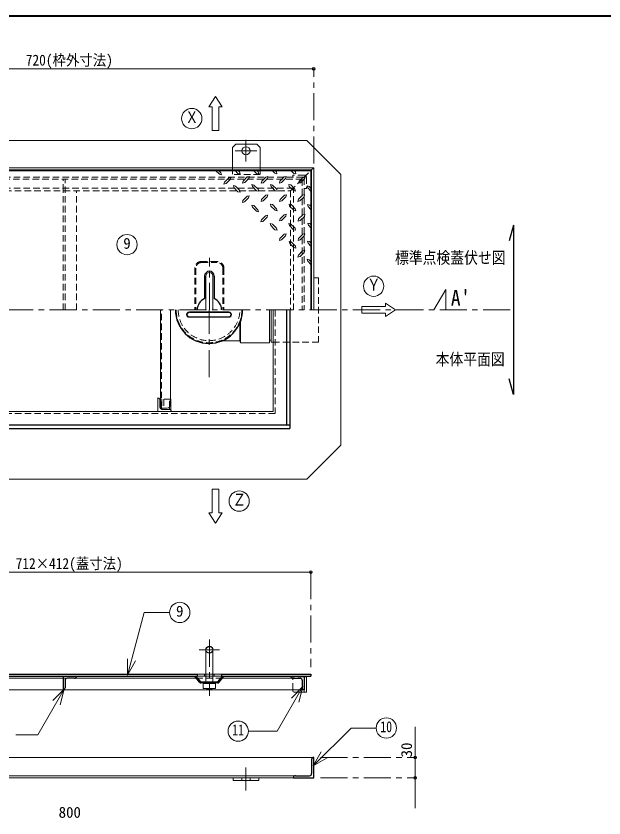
# Model space of a CAD drawing. Units: millimetres at full size, sheet at 1:8; details may follow other scales. Extents: x -1701 to 1539, y -1061 to 1187.
# Drawn here: x -965 to -97, y 3 to 1187 of the extents above; entities that cross this region are included whole.
import ezdxf
from ezdxf.enums import TextEntityAlignment as Align

# ---------------------------------------------------------------- set-up
doc = ezdxf.new("R2010")
doc.units = ezdxf.units.MM
doc.header["$LTSCALE"] = 8
doc.header["$PDMODE"] = 32
doc.header["$PDSIZE"] = 4
doc.linetypes.add('CHAIN1', pattern=[8, 5, -1, 1, -1])
doc.linetypes.add('DASHED1', pattern=[1.8, 1.2, -0.6])
doc.layers.add('0-6_補助線', color=4, linetype='Continuous', lineweight=9)
doc.styles.add('ＭＳ ゴシック', font='')
doc.styles.get('ＭＳ ゴシック').set_extended_font_data('MS Gothic')

msp = doc.modelspace()

# ---------------------------------------------------------------- linework, layer by layer
at = {"layer": '0-6_補助線', "color": 1, "lineweight": 40}
msp.add_line((1539.028, 1187.237), (-1700.972, 1187.237), dxfattribs=at)
at = {"layer": '0-6_補助線'}
for p, q in [((-1245.972, 1109.237), (-525.972, 1109.237)), ((-535.972, 1003.237), (-1235.972, 1003.237)), ((-640.972, 998.237), (-645.972, 993.237)), ((-640.972, 998.237), (-609.972, 998.237)), ((-604.972, 993.237), (-609.972, 998.237)), ((-485.972, 953.237), (-535.972, 1003.237)), ((-645.972, 993.237), (-645.972, 963.237)), ((-604.972, 993.237), (-604.972, 963.237)), ((-528.972, 960.237), (-529.972, 959.237)), ((-671.042, 959.237), (-665.214, 953.547)), ((-642.071, 959.237), (-637.731, 954.897)), ((-634.646, 954.126), (-637.731, 954.897)), ((-637.635, 959.237), (-635.514, 957.115)), ((-635.514, 957.115), (-634.646, 954.126)), ((-614.589, 959.237), (-610.249, 954.897)), ((-607.164, 954.03), (-610.249, 954.897)), ((-610.056, 959.237), (-607.935, 957.115)), ((-607.935, 957.115), (-607.164, 954.03)), ((-587.425, 959.237), (-583.346, 954.994)), ((-580.26, 954.222), (-583.346, 954.994)), ((-583.056, 959.237), (-581.031, 957.212)), ((-581.031, 957.212), (-580.26, 954.222)), ((-559.528, 959.237), (-555.189, 954.897)), ((-552.103, 954.03), (-555.189, 954.897)), ((-555.092, 959.237), (-552.971, 957.115)), ((-552.971, 957.115), (-552.103, 954.03)), ((-485.972, 753.237), (-485.972, 953.237)), ((-657.596, 941.976), (-658.367, 938.987)), ((-655.281, 939.758), (-658.367, 938.987)), ((-655.281, 939.758), (-649.206, 945.833)), ((-643.806, 933.876), (-644.578, 936.962)), ((-641.589, 936.19), (-644.578, 936.962)), ((-641.589, 936.19), (-635.514, 930.019)), ((-630.114, 943.422), (-630.885, 940.433)), ((-627.799, 941.205), (-630.885, 940.433)), ((-627.799, 941.205), (-621.724, 947.28)), ((-616.324, 935.322), (-617.096, 938.408)), ((-614.106, 937.637), (-617.096, 938.408)), ((-614.106, 937.637), (-608.031, 931.465)), ((-602.631, 943.326), (-603.403, 940.337)), ((-600.317, 941.108), (-603.403, 940.337)), ((-600.317, 941.108), (-594.242, 947.183)), ((-588.842, 935.226), (-589.614, 938.312)), ((-586.624, 937.54), (-589.614, 938.312)), ((-586.624, 937.54), (-580.549, 931.369)), ((-575.728, 943.519), (-576.499, 940.53)), ((-573.414, 941.301), (-576.499, 940.53)), ((-573.414, 941.301), (-567.339, 947.376)), ((-561.939, 935.419), (-562.71, 938.505)), ((-559.721, 937.733), (-562.71, 938.505)), ((-559.721, 937.733), (-553.646, 931.562)), ((-547.571, 943.326), (-548.342, 940.337)), ((-545.256, 941.108), (-548.342, 940.337)), ((-545.256, 941.108), (-539.181, 947.183)), ((-532.431, 935.708), (-535.517, 936.48)), ((-534.649, 933.394), (-535.517, 936.48)), ((-532.431, 935.708), (-529.972, 932.898)), ((-643.806, 933.876), (-637.731, 927.801)), ((-634.646, 927.03), (-637.731, 927.801)), ((-635.514, 930.019), (-634.646, 927.03)), ((-616.324, 935.322), (-610.249, 929.247)), ((-607.164, 928.476), (-610.249, 929.247)), ((-608.031, 931.465), (-607.164, 928.476)), ((-588.842, 935.226), (-582.767, 929.151)), ((-579.681, 928.38), (-582.767, 929.151)), ((-580.549, 931.369), (-579.681, 928.38)), ((-561.939, 935.419), (-555.864, 929.344)), ((-552.778, 928.572), (-555.864, 929.344)), ((-553.646, 931.562), (-552.778, 928.572)), ((-534.649, 933.394), (-529.972, 928.717)), ((-630.403, 914.976), (-631.174, 911.987)), ((-628.089, 912.758), (-631.174, 911.987)), ((-628.089, 912.758), (-622.014, 918.833)), ((-602.921, 916.422), (-603.692, 913.433)), ((-600.606, 914.205), (-603.692, 913.433)), ((-600.606, 914.205), (-594.531, 920.28)), ((-575.439, 916.326), (-576.21, 913.337)), ((-573.124, 914.108), (-576.21, 913.337)), ((-573.124, 914.108), (-567.049, 920.183)), ((-548.535, 916.519), (-549.306, 913.53)), ((-546.221, 914.301), (-549.306, 913.53)), ((-546.221, 914.301), (-540.146, 920.376)), ((-616.517, 905.044), (-617.289, 908.13)), ((-614.299, 907.358), (-617.289, 908.13)), ((-616.517, 905.044), (-610.442, 898.969)), ((-614.299, 907.358), (-608.224, 901.187)), ((-608.224, 901.187), (-607.356, 898.197)), ((-589.035, 906.49), (-589.806, 909.576)), ((-586.817, 908.805), (-589.806, 909.576)), ((-589.035, 906.49), (-582.96, 900.415)), ((-586.817, 908.805), (-580.742, 902.633)), ((-579.874, 899.644), (-582.96, 900.415)), ((-580.742, 902.633), (-579.874, 899.644)), ((-561.553, 906.394), (-562.324, 909.48)), ((-559.335, 908.708), (-562.324, 909.48)), ((-561.553, 906.394), (-555.478, 900.319)), ((-559.335, 908.708), (-553.26, 902.537)), ((-552.392, 899.547), (-555.478, 900.319)), ((-553.26, 902.537), (-552.392, 899.547)), ((-531.853, 908.13), (-534.939, 908.901)), ((-534.071, 905.815), (-534.939, 908.901)), ((-534.071, 905.815), (-529.972, 901.717)), ((-531.853, 908.13), (-529.972, 906.249)), ((-607.356, 898.197), (-610.442, 898.969)), ((-600.799, 883.926), (-594.724, 890.001)), ((-573.317, 885.372), (-567.242, 891.447)), ((-545.835, 885.276), (-539.76, 891.351)), ((-603.114, 886.144), (-603.885, 883.155)), ((-600.799, 883.926), (-603.885, 883.155)), ((-589.228, 877.755), (-589.999, 880.84)), ((-587.01, 880.069), (-589.999, 880.84)), ((-589.228, 877.755), (-583.153, 871.68)), ((-587.01, 880.069), (-580.935, 873.897)), ((-575.631, 887.59), (-576.403, 884.601)), ((-573.317, 885.372), (-576.403, 884.601)), ((-561.746, 877.658), (-562.517, 880.744)), ((-559.528, 879.972), (-562.517, 880.744)), ((-561.746, 877.658), (-555.671, 871.583)), ((-559.528, 879.972), (-553.453, 873.801)), ((-548.149, 887.494), (-548.921, 884.505)), ((-545.835, 885.276), (-548.921, 884.505)), ((-531.467, 880.744), (-534.553, 881.515)), ((-533.781, 878.43), (-534.553, 881.515)), ((-533.781, 878.43), (-529.972, 874.621)), ((-531.467, 880.744), (-529.972, 879.249)), ((-580.067, 870.908), (-583.153, 871.68)), ((-580.935, 873.897), (-580.067, 870.908)), ((-552.585, 870.812), (-555.671, 871.583)), ((-553.453, 873.801), (-552.585, 870.812)), ((-575.824, 858.855), (-576.596, 855.865)), ((-573.51, 856.637), (-576.596, 855.865)), ((-573.51, 856.637), (-567.435, 862.712)), ((-559.046, 853.647), (-562.131, 854.419)), ((-561.264, 851.333), (-562.131, 854.419)), ((-559.046, 853.647), (-552.971, 847.572)), ((-548.342, 858.758), (-549.114, 855.769)), ((-546.028, 856.54), (-549.114, 855.769)), ((-546.028, 856.54), (-539.953, 862.615)), ((-531.949, 854.033), (-535.035, 854.805)), ((-534.167, 851.719), (-535.035, 854.805)), ((-531.949, 854.033), (-529.972, 852.056)), ((-561.264, 851.333), (-555.189, 845.355)), ((-552.103, 844.487), (-555.189, 845.355)), ((-552.971, 847.572), (-552.103, 844.487)), ((-534.167, 851.719), (-529.972, 847.356)), ((-548.439, 834.265), (-549.21, 831.18)), ((-546.124, 832.047), (-549.21, 831.18)), ((-548.439, 834.265), (-542.364, 840.34)), ((-546.124, 832.047), (-540.146, 838.122)), ((-532.431, 827.322), (-535.517, 828.094)), ((-534.649, 825.008), (-535.517, 828.094)), ((-534.649, 825.008), (-529.972, 820.144)), ((-532.431, 827.322), (-529.972, 824.863)), ((-709.487, 750.237), (-651.458, 750.237)), ((-590.972, 753.237), (-590.972, 704.737)), ((-588.972, 753.237), (-588.972, 705.737)), ((-709.487, 742.237), (-651.458, 742.237)), ((-633.972, 736.266), (-633.972, 704.737)), ((-634.972, 733.743), (-634.972, 707.737)), ((-590.972, 704.737), (-633.972, 704.737)), ((-590.972, 708.737), (-588.972, 708.737)), ((-588.972, 705.737), (-585.972, 705.737)), ((-749.972, 608.237), (-749.972, 606.237)), ((-529.972, 365.737), (-1241.972, 365.737)), ((-686.972, 215.437), (-684.972, 215.437)), ((-674.972, 215.437), (-672.972, 215.437)), ((-1072.872, 209.237), (-895.972, 209.237)), ((-878.972, 209.237), (-699.072, 209.237)), ((-686.972, 212.237), (-684.972, 212.237)), ((-674.972, 212.237), (-672.972, 212.237)), ((-660.872, 209.237), (-556.972, 209.237)), ((-539.972, 192.237), (-1231.972, 192.237)), ((-556.772, 190.437), (-556.772, 192.237)), ((-554.772, 188.437), (-539.972, 188.437)), ((-375.972, 137.237), (-375.972, 17.237)), ((-644.972, 58.237), (-644.972, 62.237)), ((-606.972, 58.237), (-606.972, 62.237)), ((-644.972, 58.237), (-606.972, 58.237))]:
    msp.add_line(p, q, dxfattribs=at)
at = {"layer": '0-6_補助線', "linetype": 'CHAIN1'}
for p, q in [((-525.972, 969.237), (-525.972, 1109.237)), ((-625.972, 1004.237), (-625.972, 972.237)), ((-609.972, 988.237), (-641.972, 988.237)), ((-679.972, 753.237), (-679.972, 830.237)), ((-348.472, 753.237), (-330.972, 783.237)), ((-330.972, 753.237), (-330.972, 783.237)), ((-1491.972, 753.237), (-230.972, 753.237)), ((-680.472, 653.737), (-680.472, 753.237)), ((-529.972, 365.737), (-529.972, 225.437)), ((-679.972, 266.237), (-679.972, 183.237)), ((-694.972, 251.237), (-664.972, 251.237)), ((-515.972, 92.237), (-375.972, 92.237)), ((-625.972, 43.237), (-625.972, 77.237)), ((-515.972, 62.237), (-375.972, 62.237))]:
    msp.add_line(p, q, dxfattribs=at)
at = {"layer": '0-6_補助線', "color": 7, "lineweight": 18}
for p, q in [((-680.972, 1053.237), (-670.972, 1068.237)), ((-670.972, 1068.237), (-660.972, 1053.237)), ((-680.972, 1053.237), (-675.972, 1053.237)), ((-675.972, 1053.237), (-675.972, 1018.237)), ((-665.972, 1053.237), (-660.972, 1053.237)), ((-525.972, 963.237), (-1245.972, 963.237)), ((-528.972, 960.237), (-1242.972, 960.237)), ((-528.972, 960.237), (-525.972, 963.237)), ((-528.972, 753.237), (-528.972, 960.237)), ((-525.972, 753.237), (-525.972, 963.237)), ((-684.972, 803.237), (-684.972, 753.237)), ((-674.972, 803.237), (-674.972, 753.237)), ((-419.972, 758.237), (-454.972, 758.237)), ((-419.972, 763.237), (-419.972, 758.237)), ((-419.972, 763.237), (-404.972, 753.237)), ((-752.222, 608.237), (-752.222, 753.237)), ((-737.222, 613.237), (-737.222, 753.237)), ((-585.972, 753.237), (-585.972, 603.237)), ((-485.972, 753.237), (-485.972, 553.237)), ((-404.972, 753.237), (-419.972, 743.237)), ((-419.972, 748.237), (-419.972, 743.237)), ((-755.972, 623.237), (-755.972, 603.237)), ((-752.972, 609.237), (-752.972, 620.237)), ((-737.222, 621.237), (-736.851, 621.237)), ((-736.851, 606.237), (-736.851, 621.237)), ((-742.222, 608.237), (-752.222, 608.237)), ((-749.972, 606.237), (-736.851, 606.237)), ((-738.972, 606.237), (-738.972, 609.437)), ((-585.972, 603.237), (-1023.972, 603.237)), ((-535.972, 503.237), (-485.972, 553.237)), ((-535.972, 503.237), (-1235.972, 503.237)), ((-665.972, 453.237), (-665.972, 488.237)), ((-675.972, 453.237), (-680.972, 453.237)), ((-670.972, 438.237), (-680.972, 453.237)), ((-660.972, 453.237), (-670.972, 438.237)), ((-660.972, 453.237), (-665.972, 453.237)), ((-684.972, 251.237), (-684.972, 203.737)), ((-674.972, 251.237), (-674.972, 203.737)), ((-800.804, 213.914), (-800.804, 237.914)), ((-800.804, 213.914), (-788.804, 234.698)), ((-697.972, 215.437), (-686.972, 215.437)), ((-686.972, 215.437), (-686.972, 212.237)), ((-672.972, 215.437), (-661.972, 215.437)), ((-672.972, 215.437), (-672.972, 212.237)), ((-686.972, 212.237), (-697.972, 212.237)), ((-684.972, 202.237), (-684.972, 201.637)), ((-675.972, 201.737), (-670.972, 201.237)), ((-674.972, 202.237), (-674.972, 201.637)), ((-661.972, 212.237), (-672.972, 212.237)), ((-539.972, 211.437), (-536.772, 211.437)), ((-536.772, 211.437), (-536.772, 188.437)), ((-894.088, 193.177), (-932.979, 125.816)), ((-894.088, 193.177), (-911.059, 176.207)), ((-894.088, 193.177), (-900.3, 169.995)), ((-670.972, 201.237), (-688.972, 201.237)), ((-688.972, 194.237), (-688.972, 201.237)), ((-683.972, 193.737), (-688.972, 194.237)), ((-670.972, 194.237), (-688.972, 194.237)), ((-679.972, 194.237), (-683.972, 193.737)), ((-675.972, 193.737), (-683.972, 193.737)), ((-679.972, 201.237), (-679.972, 194.237)), ((-670.972, 194.237), (-670.972, 201.237)), ((-541.861, 196.943), (-579.921, 131.02)), ((-541.861, 196.943), (-558.831, 179.972)), ((-541.861, 196.943), (-548.072, 173.76)), ((-539.972, 192.237), (-539.972, 188.437)), ((-539.972, 188.437), (-536.772, 188.437)), ((-622.368, 131.02), (-579.921, 131.02)), ((-526.801, 79.617), (-470.754, 135.663)), ((-433.731, 135.663), (-470.754, 135.663)), ((-965.807, 125.816), (-932.979, 125.816)), ((-526.801, 79.617), (-514.801, 100.401)), ((-525.972, 92.237), (-1245.972, 92.237)), ((-526.801, 79.617), (-506.016, 91.617)), ((-1218.972, 65.237), (-552.972, 65.237)), ((-1215.972, 62.237), (-555.972, 62.237))]:
    msp.add_line(p, q, dxfattribs=at)
at = {"layer": '0-6_補助線', "linetype": 'DASHED1'}
for p, q in [((-645.972, 963.237), (-645.972, 953.237)), ((-604.972, 963.237), (-604.972, 953.237)), ((-604.972, 953.237), (-645.972, 953.237)), ((-556.772, 952.437), (-556.772, 949.237)), ((-539.972, 952.437), (-556.772, 952.437)), ((-540.441, 948.768), (-529.972, 959.237)), ((-536.772, 949.237), (-536.772, 932.437)), ((-1228.972, 946.237), (-542.972, 946.237)), ((-895.972, 929.237), (-895.972, 946.237)), ((-892.972, 753.237), (-892.972, 946.237)), ((-542.972, 946.237), (-542.972, 753.237)), ((-555.972, 933.237), (-1215.972, 933.237)), ((-555.972, 753.237), (-555.972, 933.237)), ((-536.772, 932.437), (-539.972, 932.437)), ((-525.972, 800.737), (-518.972, 800.737)), ((-518.972, 800.737), (-518.972, 705.737)), ((-750.722, 608.237), (-750.722, 753.237)), ((-582.972, 753.237), (-582.972, 600.237)), ((-585.972, 705.737), (-518.972, 705.737)), ((-737.222, 621.237), (-749.972, 621.237)), ((-749.972, 621.237), (-749.972, 608.237)), ((-746.972, 621.237), (-746.972, 606.237)), ((-738.972, 609.437), (-738.972, 621.237)), ((-582.972, 600.237), (-1188.972, 600.237)), ((-674.972, 215.437), (-684.972, 215.437)), ((-895.972, 209.237), (-889.972, 209.237)), ((-699.072, 209.237), (-660.872, 209.237)), ((-684.972, 212.237), (-674.972, 212.237)), ((-684.972, 203.737), (-684.972, 202.237)), ((-674.972, 203.737), (-674.972, 202.237)), ((-539.972, 211.437), (-556.772, 211.437)), ((-556.772, 192.237), (-556.772, 211.437)), ((-631.972, 58.237), (-631.972, 62.237)), ((-619.972, 58.237), (-619.972, 62.237))]:
    msp.add_line(p, q, dxfattribs=at)
at = {"layer": '0-6_補助線', "color": 5, "lineweight": 25}
for p, q in [((-1241.972, 959.237), (-529.972, 959.237)), ((-529.972, 959.237), (-529.972, 753.237)), ((-230.972, 878.237), (-237.184, 855.054)), ((-230.972, 878.237), (-230.972, 628.237)), ((-686.972, 803.237), (-686.972, 769.82)), ((-672.972, 803.237), (-672.972, 769.82)), ((-709.487, 749.737), (-651.458, 749.737)), ((-565.972, 753.237), (-565.972, 583.237)), ((-560.972, 753.237), (-560.972, 578.237)), ((-709.487, 742.737), (-651.458, 742.737)), ((-230.972, 628.237), (-237.184, 651.419)), ((-1210.972, 583.237), (-560.972, 583.237)), ((-1210.972, 578.237), (-560.972, 578.237)), ((-1073.972, 215.437), (-697.972, 215.437)), ((-697.972, 215.437), (-697.972, 212.237)), ((-661.972, 215.437), (-529.972, 215.437)), ((-661.972, 215.437), (-661.972, 212.237)), ((-529.972, 215.437), (-529.972, 212.237)), ((-1073.972, 212.237), (-697.972, 212.237)), ((-895.972, 212.237), (-895.972, 192.237)), ((-892.972, 206.237), (-892.972, 195.237)), ((-878.972, 209.237), (-889.972, 209.237)), ((-694.373, 203.363), (-701.472, 212.237)), ((-693.202, 204.3), (-699.552, 212.237)), ((-692.031, 203.737), (-667.914, 203.737)), ((-667.914, 202.237), (-692.031, 202.237)), ((-666.743, 204.3), (-660.393, 212.237)), ((-665.572, 203.363), (-658.472, 212.237)), ((-661.972, 212.237), (-529.972, 212.237)), ((-556.972, 209.237), (-545.972, 209.237)), ((-542.972, 206.237), (-542.972, 195.237)), ((-539.972, 212.237), (-539.972, 192.237)), ((-528.972, 89.237), (-528.972, 68.237)), ((-525.972, 62.237), (-525.972, 92.237)), ((-555.972, 62.237), (-525.972, 62.237)), ((-552.972, 65.237), (-531.972, 65.237))]:
    msp.add_line(p, q, dxfattribs=at)
at = {"layer": '0-6_補助線', "color": 7, "linetype": 'DASHED1', "lineweight": 18}
for p, q in [((-541.572, 949.237), (-1230.372, 949.237)), ((-559.972, 929.237), (-540.441, 948.768)), ((-539.972, 947.637), (-539.972, 753.237)), ((-1211.972, 929.237), (-559.972, 929.237)), ((-895.972, 753.237), (-895.972, 929.237)), ((-875.972, 753.237), (-875.972, 929.237)), ((-559.972, 929.237), (-559.972, 753.237)), ((-668.472, 824.737), (-691.472, 824.737)), ((-691.472, 823.237), (-668.472, 823.237)), ((-701.472, 814.737), (-701.472, 753.237)), ((-699.972, 814.737), (-699.972, 753.237)), ((-659.972, 814.737), (-659.972, 753.237)), ((-658.472, 814.737), (-658.472, 753.237)), ((-685.972, 203.737), (-685.972, 202.237)), ((-673.972, 203.737), (-673.972, 202.237))]:
    msp.add_line(p, q, dxfattribs=at)
at = {"layer": '0-6_補助線', "color": 7, "lineweight": 18}
for points in [[(-665.972, 1053.237), (-665.972, 1018.237), (-675.972, 1018.237)], [(-419.972, 748.237), (-454.972, 748.237), (-454.972, 758.237)], [(-675.972, 453.237), (-675.972, 488.237), (-665.972, 488.237)], [(-800.804, 213.914), (-776.037, 306.346), (-738.673, 306.346)], [(-688.972, 201.237), (-683.972, 201.737), (-679.972, 201.237)], [(-679.972, 201.237), (-675.972, 201.737), (-683.972, 201.737)], [(-670.972, 194.237), (-675.972, 193.737), (-679.972, 194.237)]]:
    msp.add_lwpolyline(points, dxfattribs=at)
at = {"layer": '0-6_補助線'}
for points in [[(-666.467, 959.237), (-662.996, 955.765), (-662.128, 952.68), (-665.214, 953.547)], [(-657.596, 941.976), (-651.424, 948.147), (-648.435, 948.919), (-649.206, 945.833)], [(-630.114, 943.422), (-623.942, 949.594), (-620.953, 950.365), (-621.724, 947.28)], [(-602.631, 943.326), (-596.46, 949.497), (-593.471, 950.269), (-594.242, 947.183)], [(-575.728, 943.519), (-569.556, 949.69), (-566.567, 950.462), (-567.339, 947.376)], [(-547.571, 943.326), (-541.399, 949.497), (-538.41, 950.269), (-539.181, 947.183)], [(-630.403, 914.976), (-624.231, 921.147), (-621.242, 921.919), (-622.014, 918.833)], [(-602.921, 916.422), (-596.749, 922.594), (-593.76, 923.365), (-594.531, 920.28)], [(-575.439, 916.326), (-569.267, 922.497), (-566.278, 923.269), (-567.049, 920.183)], [(-548.535, 916.519), (-542.364, 922.69), (-539.374, 923.462), (-540.146, 920.376)], [(-603.114, 886.144), (-596.942, 892.315), (-593.953, 893.087), (-594.724, 890.001)], [(-575.631, 887.59), (-569.46, 893.762), (-566.471, 894.533), (-567.242, 891.447)], [(-548.149, 887.494), (-541.978, 893.665), (-538.989, 894.437), (-539.76, 891.351)], [(-575.824, 858.855), (-569.653, 865.026), (-566.664, 865.797), (-567.435, 862.712)], [(-548.342, 858.758), (-542.171, 864.93), (-539.181, 865.701), (-539.953, 862.615)], [(-542.364, 840.34), (-539.278, 841.208), (-540.146, 838.122)], [(-660.979, 707.737), (-634.972, 707.737), (-633.972, 704.737)]]:
    msp.add_lwpolyline(points, dxfattribs=at)
at = {"layer": '0-6_補助線', "color": 7, "lineweight": 18}
for centre in [(-705.972, 1035.737), (-801.525, 849.616), (-437.472, 788.237), (-635.972, 470.737), (-723.673, 306.346), (-637.368, 131.02), (-418.731, 135.663)]:
    msp.add_circle(centre, 15, dxfattribs=at)
at = {"layer": '0-6_補助線'}
msp.add_circle((-625.972, 988.237), 6, dxfattribs=at)
at = {"layer": '0-6_補助線', "color": 5, "lineweight": 25}
msp.add_circle((-679.972, 251.237), 5, dxfattribs=at)
at = {"layer": '0-6_補助線', "color": 7, "linetype": 'DASHED1', "lineweight": 18}
for centre, radius, start, end in [((-541.572, 947.637), 1.6, 0, 90), ((-691.472, 814.737), 10, 90, 180), ((-691.472, 814.737), 8.5, 90, 180), ((-668.472, 814.737), 10, 0, 90), ((-668.472, 814.737), 8.5, 0, 90), ((-680.472, 753.237), 48.5, 180, 0), ((-680.472, 753.237), 45.5, 180, 0)]:
    msp.add_arc(centre, radius, start, end, dxfattribs=at)
at = {"layer": '0-6_補助線', "linetype": 'DASHED1'}
msp.add_arc((-539.972, 949.237), 3.2, 0, 90, dxfattribs=at)
at = {"layer": '0-6_補助線', "color": 5, "lineweight": 25}
for centre, radius, start, end in [((-679.972, 803.237), 7, 0, 180), ((-679.972, 753.237), 18, 112.88538, 180), ((-679.972, 753.237), 18, 0, 67.11462), ((-680.472, 753.237), 49.5, 180, 0), ((-709.487, 746.237), 3.5, 90, 270), ((-651.458, 746.237), 3.5, 270, 90), ((-889.972, 206.237), 3, 90, 180), ((-878.972, 212.237), 3, 270, 0), ((-692.031, 205.237), 3, 218.65981, 270), ((-692.031, 205.237), 1.5, 218.65981, 270), ((-667.914, 205.237), 1.5, 270, 321.34019), ((-667.914, 205.237), 3, 270, 321.34019), ((-556.972, 212.237), 3, 180, 270), ((-545.972, 206.237), 3, 0, 90), ((-895.972, 195.237), 3, 270, 0), ((-539.972, 195.237), 3, 180, 270), ((-525.972, 89.237), 3, 90, 180), ((-552.972, 62.237), 3, 90, 180), ((-531.972, 68.237), 3, 270, 0)]:
    msp.add_arc(centre, radius, start, end, dxfattribs=at)
at = {"layer": '0-6_補助線', "color": 7, "lineweight": 18}
for centre, radius, start, end in [((-679.972, 803.237), 5, 0, 180), ((-755.972, 620.237), 3, 0, 90), ((-749.972, 609.237), 3, 180, 270), ((-742.222, 613.237), 5, 270, 0), ((-738.972, 603.237), 3, 0, 90)]:
    msp.add_arc(centre, radius, start, end, dxfattribs=at)
at = {"layer": '0-6_補助線'}
for centre, radius, start, end in [((-709.487, 746.237), 4, 90, 270), ((-651.458, 746.237), 4, 270, 90), ((-554.772, 190.437), 2, 180, 270)]:
    msp.add_arc(centre, radius, start, end, dxfattribs=at)
at = {"layer": '0-6_補助線', "color": 1}
for p in [(-525.972, 1109.237), (-529.972, 365.737), (-375.972, 92.237), (-375.972, 62.237)]:
    msp.add_point(p, dxfattribs=at)

# ---------------------------------------------------------------- texts
at = {"layer": '0-6_補助線', "color": 7, "style": 'ＭＳ ゴシック'}
for s, height, width, p in [('720(枠外寸法)', 16.13, 0.9, (-950.972, 1109.237)), ('Ｘ', 17.6, 0.85, (-715.972, 1023.737)), ('標準点検蓋伏せ図', 17.6, 0.85, (-405.972, 816.237)), ('Ｙ', 17.6, 0.85, (-447.472, 776.237)), ("A'", 23.46, 0.9, (-323.472, 752.237)), ('本体平面図', 17.6, 0.85, (-345.972, 666.237)), ('Ｚ', 17.6, 0.85, (-645.972, 458.737)), ('712×412(蓋寸法)', 16.13, 0.9, (-965.972, 365.737)), ('10', 16.13, 0.8, (-427.731, 124.663)), ('11', 16.13, 0.8, (-646.368, 120.02))]:
    msp.add_text(s, height=height, dxfattribs=dict(at, width=width)).set_placement(p, align=Align.BOTTOM_LEFT)
for s, p in [('9', (-807.025, 838.616)), ('9', (-729.173, 295.346)), ('800', (-902.472, -1.763))]:
    msp.add_text(s, height=16.13, dxfattribs=at).set_placement(p, align=Align.BOTTOM_LEFT)
msp.add_text('30', height=16.13, rotation=90, dxfattribs=at).set_placement((-375.972, 92.237), align=Align.BOTTOM_LEFT)

doc.saveas('drawing.dxf')
